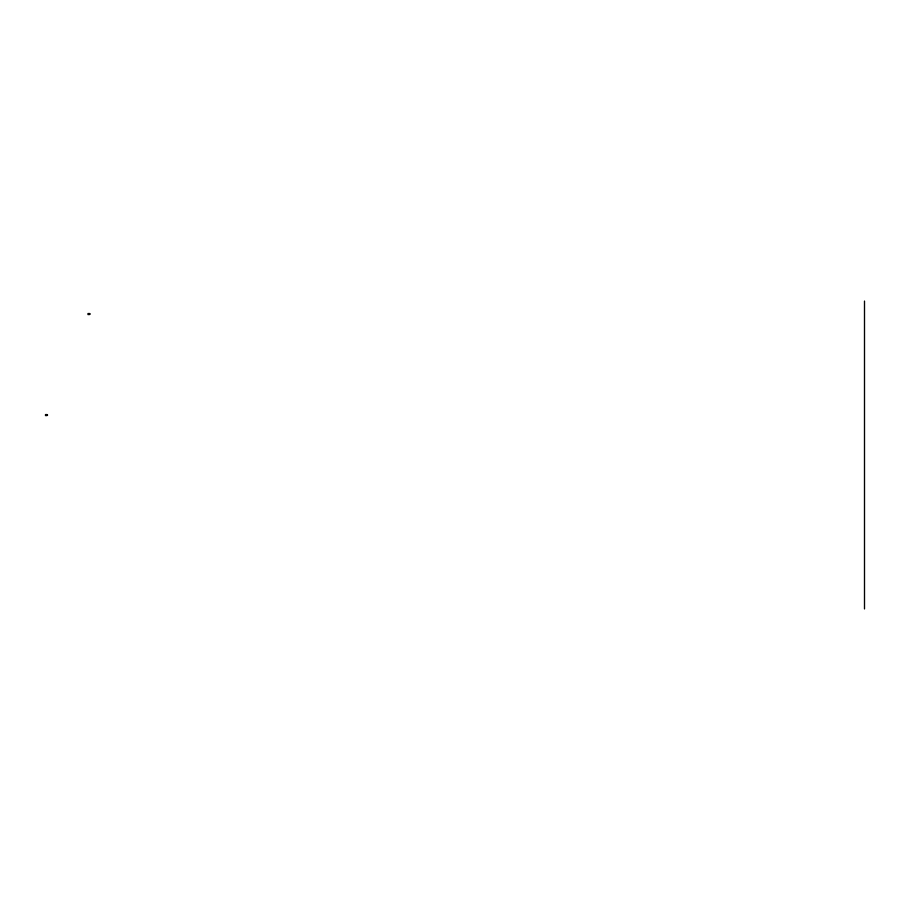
<?xml version="1.0" encoding="UTF-8"?>
<svg xmlns="http://www.w3.org/2000/svg" width="910" height="910" viewBox="0 0 910 910"><rect width="100%" height="100%" fill="white"/><g stroke="black" fill="none" stroke-linecap="round" stroke-linejoin="round"><path stroke-width="1.36" d="M89.999 313.757L89.999 314.257M47.525 414.869L47.525 415.278M864.5 301.062L864.5 608.938M89.499 313.54L87.974 313.54L87.974 314.553L89.499 314.553L89.499 313.54M47.013 414.573L45.5 414.573L45.5 415.574L47.013 415.574L47.013 414.573"/></g></svg>
